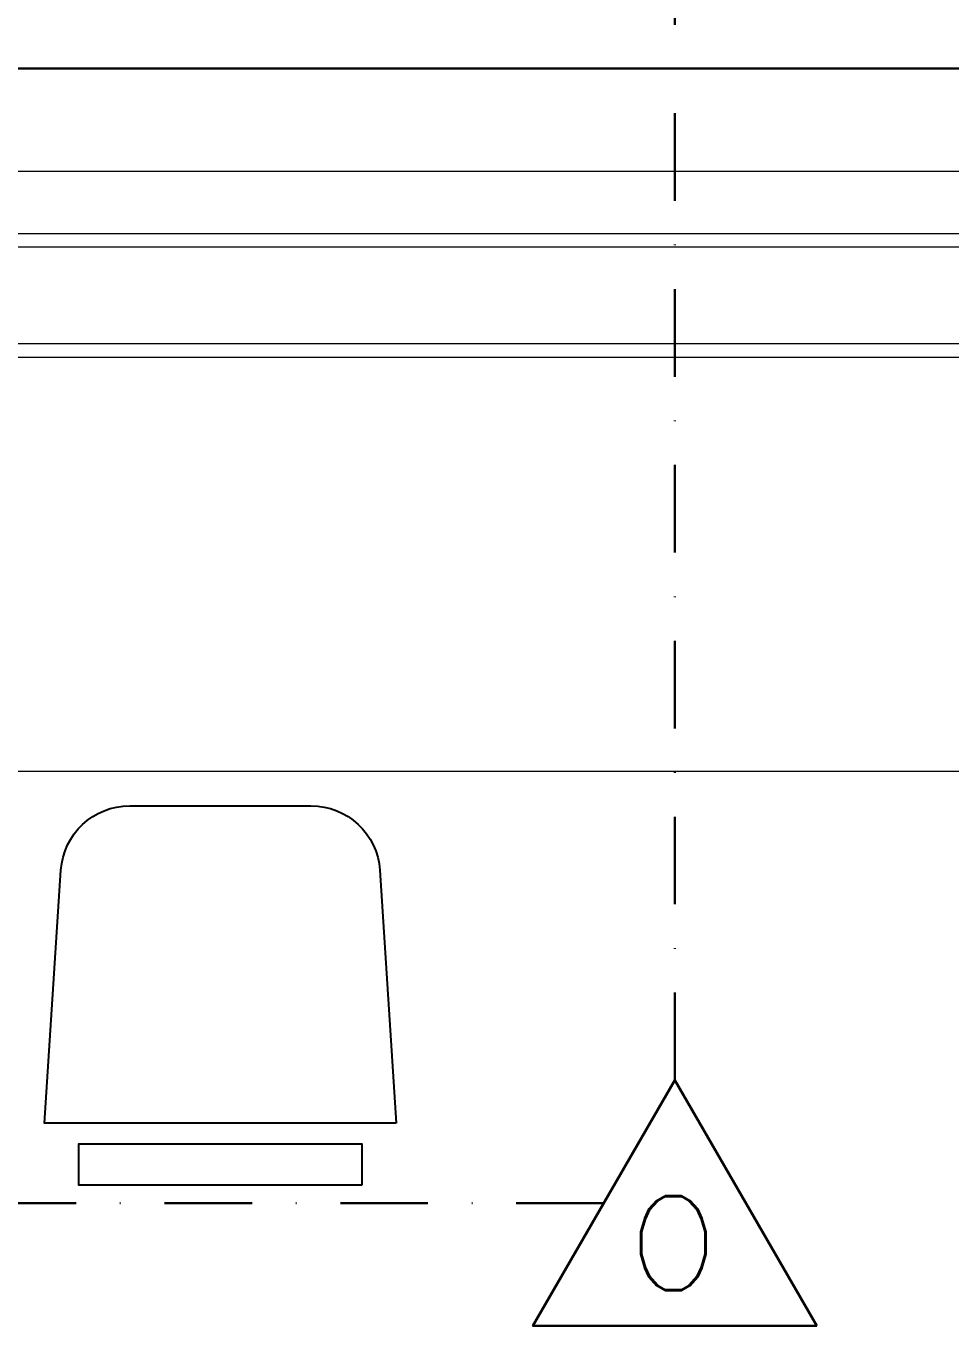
# Model space of a CAD drawing. Extents: x -3709 to 34975, y -230 to 8245.
# Drawn here: x 3707.7 to 3841.7, y 1192.1 to 1380.6 of the extents above; entities that cross this region are included whole.
import ezdxf
from ezdxf.enums import TextEntityAlignment as Align

# ---------------------------------------------------------------- set-up
doc = ezdxf.new("R2010")
doc.units = 0
doc.linetypes.add('DASHDOT', pattern=[25.4, 12.7, -6.35, 0, -6.35])
doc.layers.get('0').update_dxf_attribs({"color": 9, "lineweight": 9})
for name, color, linetype, lineweight in [('05', 9, 'Continuous', 9), ('12', 9, 'Continuous', 9), ('15', 9, 'Continuous', 9), ('E-KABLO', 7, 'Continuous', 30), ('E-OPTİK DUMAN DEDEKTÖRÜ', 7, 'Continuous', 30)]:
    doc.layers.add(name, color=color, linetype=linetype, lineweight=lineweight)
doc.styles.add('E-YAZI', font='txttw.shx')

# ---------------------------------------------------------------- blocks, each defined once
blk = doc.blocks.new('m-vw-sandalye')
at = {"lineweight": -3, "ltscale": 0.5}
blk.add_lwpolyline([(-20.5, 0), (20.5, 0), (20.5, -6), (-20.5, -6)], close=True, dxfattribs=at)
blk.add_lwpolyline([(-25.5, -9), (25.5, -9), (23.11, -45.65, -0.395265), (13.13, -55), (-13.13, -55, -0.395265), (-23.11, -45.65)], format="xyb", close=True, dxfattribs=at)
blk = doc.blocks.new('p-birim')
blk.add_lwpolyline([(0, 0), (1, 0), (1, 1), (0, 1)], close=True)
blk = doc.blocks.new('100_OPTİK DUMAN DEDEKTÖRÜ 085')
at = {"layer": 'E-OPTİK DUMAN DEDEKTÖRÜ', "color": 4}
blk.add_lwpolyline([(2.059, 0), (0, 3.566), (-2.059, 0)], close=True, dxfattribs=at)
at = {"layer": 'E-OPTİK DUMAN DEDEKTÖRÜ', "color": 3, "style": 'E-YAZI'}
blk.add_text('O', height=1.36, dxfattribs=at).set_placement((-0.022, 1.201), align=Align.MIDDLE)

msp = doc.modelspace()

# ---------------------------------------------------------------- linework, layer by layer
at = {"layer": '12'}
msp.add_lwpolyline([(3618.84, 1349.5), (3618.84, 1359.5), (4013.84, 1359.5), (4013.84, 1334.5), (3618.84, 1334.5), (3618.84, 1349.5)], close=True, dxfattribs=at)
at = {"layer": '15'}
msp.add_lwpolyline([(3618.84, 1350.5), (4013.84, 1350.5), (4013.84, 1348.5), (3618.84, 1348.5)], close=True, dxfattribs=at)
at = {"layer": 'E-KABLO', "color": 6, "linetype": 'DASHDOT'}
for p, q in [((3801.72, 1227.72), (3801.72, 1864.07)), ((3791.43, 1209.9), (3588.84, 1209.9))]:
    msp.add_line(p, q, dxfattribs=at)
at = {"layer": 'E-KABLO', "color": 5, "linetype": 'Continuous'}
msp.add_line((3573.84, 1374.4), (4455.31, 1374.4), dxfattribs=at)

# ---------------------------------------------------------------- block references
at = {"layer": '05', "xscale": 60, "yscale": 400, "rotation": 270}
msp.add_blockref('p-birim', (3613.84, 1332.5), dxfattribs=at)
at = {"layer": '05', "lineweight": -3, "extrusion": (0, 0, -1), "xscale": -1, "zscale": -1, "rotation": 180}
msp.add_blockref('m-vw-sandalye', (-3735.84, 1212.5), dxfattribs=at)
at = {"layer": 'E-OPTİK DUMAN DEDEKTÖRÜ', "xscale": 10, "yscale": 10, "zscale": 10}
msp.add_blockref('100_OPTİK DUMAN DEDEKTÖRÜ 085', (3801.72, 1192.07), dxfattribs=at)

doc.saveas('drawing.dxf')
